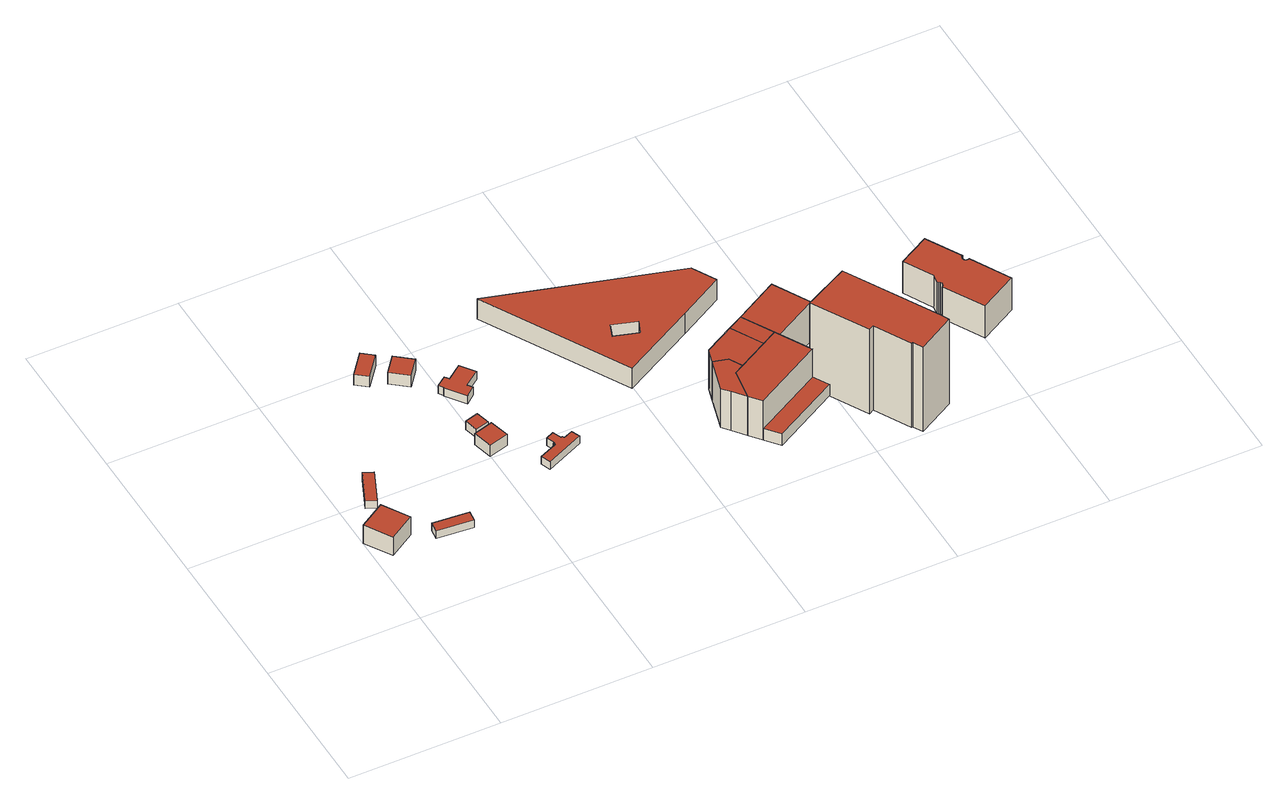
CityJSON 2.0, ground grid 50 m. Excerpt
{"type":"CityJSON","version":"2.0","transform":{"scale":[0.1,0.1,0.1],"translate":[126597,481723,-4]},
"CityObjects":{
"building1":{"type":"Building","attributes":{"b3_dak_type":"slanted","b3_h_dak_50p":4.16,"b3_h_dak_70p":4.59,"b3_h_dak_max":6.11,"b3_h_dak_min":3.33,"b3_h_maaiveld":-2.73,"b3_kas_warenhuis":false,"b3_mutatie_ahn3_ahn4":false,"b3_reconstructie_onvolledig":false,"b3_rmse_lod12":0.741,"b3_rmse_lod13":0.741,"b3_rmse_lod22":0.0367,"b3_val3dity_lod12":"[]","b3_val3dity_lod13":"[]","b3_val3dity_lod22":"[]","b3_volume_lod12":743.68,"b3_volume_lod13":743.68,"b3_volume_lod22":708.14,"geconstateerd":false,"oorspronkelijkbouwjaar":1976,"status":"Pand in gebruik"},"children":["building1-1"]},
"building1-1":{"type":"BuildingPart","parents":["building1"],"geometry":[{"type":"Solid","lod":"1.2","boundaries":[[[[0,1,2,3]],[[4,1,0,5]],[[6,2,1,4]],[[5,0,3,7]],[[7,3,2,6]],[[7,6,4,5]]]],"semantics":{"surfaces":[{"type":"GroundSurface"},{"type":"WallSurface","on_footprint_edge":true},{"type":"RoofSurface"}],"values":[[0,1,1,1,1,2]]}}]},
"building2":{"type":"Building","attributes":{"b3_dak_type":"slanted","b3_h_dak_50p":0.05,"b3_h_dak_70p":0.19,"b3_h_dak_max":0.46,"b3_h_dak_min":-0.38,"b3_h_maaiveld":-2.82,"b3_kas_warenhuis":false,"b3_mutatie_ahn3_ahn4":false,"b3_reconstructie_onvolledig":false,"b3_rmse_lod12":0.264,"b3_rmse_lod13":0.264,"b3_rmse_lod22":0.057,"b3_val3dity_lod12":"[]","b3_val3dity_lod13":"[]","b3_val3dity_lod22":"[]","b3_volume_lod12":126.99,"b3_volume_lod13":126.99,"b3_volume_lod22":120.44,"geconstateerd":false,"oorspronkelijkbouwjaar":1976,"status":"Pand in gebruik"},"children":["building2-1"]},
"building2-1":{"type":"BuildingPart","parents":["building2"],"geometry":[{"type":"Solid","lod":"1.2","boundaries":[[[[8,9,10,11]],[[12,9,8,13]],[[14,10,9,12]],[[13,8,11,15]],[[15,11,10,14]],[[15,14,12,13]]]],"semantics":{"surfaces":[{"type":"GroundSurface"},{"type":"WallSurface","on_footprint_edge":true},{"type":"RoofSurface"}],"values":[[0,1,1,1,1,2]]}}]},
"building3":{"type":"Building","attributes":{"b3_dak_type":"slanted","b3_h_dak_50p":0.09,"b3_h_dak_70p":0.27,"b3_h_dak_max":0.49,"b3_h_dak_min":-0.38,"b3_h_maaiveld":-2.75,"b3_kas_warenhuis":false,"b3_mutatie_ahn3_ahn4":false,"b3_reconstructie_onvolledig":false,"b3_rmse_lod12":0.297,"b3_rmse_lod13":0.297,"b3_rmse_lod22":0.058,"b3_val3dity_lod12":"[]","b3_val3dity_lod13":"[]","b3_val3dity_lod22":"[]","b3_volume_lod12":128.68,"b3_volume_lod13":128.68,"b3_volume_lod22":121.24,"geconstateerd":false,"oorspronkelijkbouwjaar":1976,"status":"Pand in gebruik"},"children":["building3-1"]},
"building3-1":{"type":"BuildingPart","parents":["building3"],"geometry":[{"type":"Solid","lod":"1.2","boundaries":[[[[16,17,18,19]],[[20,16,19,21]],[[21,19,18,22]],[[22,18,17,23]],[[23,17,16,20]],[[23,20,21,22]]]],"semantics":{"surfaces":[{"type":"GroundSurface"},{"type":"WallSurface","on_footprint_edge":true},{"type":"RoofSurface"}],"values":[[0,1,1,1,1,2]]}}]},
"building4":{"type":"Building","attributes":{"b3_dak_type":"slanted","b3_h_dak_50p":1.12,"b3_h_dak_70p":1.36,"b3_h_dak_max":1.74,"b3_h_dak_min":0.53,"b3_h_maaiveld":-2.79,"b3_kas_warenhuis":false,"b3_mutatie_ahn3_ahn4":false,"b3_reconstructie_onvolledig":false,"b3_rmse_lod12":0.41,"b3_rmse_lod13":0.41,"b3_rmse_lod22":0.0219,"b3_val3dity_lod12":"[]","b3_val3dity_lod13":"[]","b3_val3dity_lod22":"[]","b3_volume_lod12":185.46,"b3_volume_lod13":185.46,"b3_volume_lod22":175.29,"geconstateerd":false,"oorspronkelijkbouwjaar":1998,"status":"Pand in gebruik"},"children":["building4-1"]},
"building4-1":{"type":"BuildingPart","parents":["building4"],"geometry":[{"type":"Solid","lod":"1.2","boundaries":[[[[24,25,26,27,28,29]],[[30,29,28,31]],[[31,28,27,32]],[[32,27,26,33]],[[34,24,29,30]],[[33,26,25,35]],[[35,25,24,34]],[[35,34,30,31,32,33]]]],"semantics":{"surfaces":[{"type":"GroundSurface"},{"type":"WallSurface","on_footprint_edge":true},{"type":"RoofSurface"}],"values":[[0,1,1,1,1,1,1,2]]}}]},
"building5":{"type":"Building","attributes":{"b3_dak_type":"slanted","b3_h_dak_50p":1.07,"b3_h_dak_70p":1.41,"b3_h_dak_max":2.42,"b3_h_dak_min":0.03,"b3_h_maaiveld":-2.98,"b3_kas_warenhuis":false,"b3_mutatie_ahn3_ahn4":false,"b3_reconstructie_onvolledig":false,"b3_rmse_lod12":0.679,"b3_rmse_lod13":0.679,"b3_rmse_lod22":0.0565,"b3_val3dity_lod12":"[]","b3_val3dity_lod13":"[]","b3_val3dity_lod22":"[]","b3_volume_lod12":197.68,"b3_volume_lod13":197.68,"b3_volume_lod22":179.94,"geconstateerd":false,"oorspronkelijkbouwjaar":1998,"status":"Pand in gebruik"},"children":["building5-1"]},
"building5-1":{"type":"BuildingPart","parents":["building5"],"geometry":[{"type":"Solid","lod":"1.2","boundaries":[[[[36,37,38,39]],[[40,37,36,41]],[[42,38,37,40]],[[41,36,39,43]],[[43,39,38,42]],[[43,42,40,41]]]],"semantics":{"surfaces":[{"type":"GroundSurface"},{"type":"WallSurface","on_footprint_edge":true},{"type":"RoofSurface"}],"values":[[0,1,1,1,1,2]]}}]},
"building6":{"type":"Building","attributes":{"b3_dak_type":"slanted","b3_h_dak_50p":1.5,"b3_h_dak_70p":1.83,"b3_h_dak_max":3.06,"b3_h_dak_min":0.81,"b3_h_maaiveld":-2.67,"b3_kas_warenhuis":false,"b3_mutatie_ahn3_ahn4":false,"b3_reconstructie_onvolledig":false,"b3_rmse_lod12":0.577,"b3_rmse_lod13":0.577,"b3_rmse_lod22":0.0343,"b3_val3dity_lod12":"[]","b3_val3dity_lod13":"[]","b3_val3dity_lod22":"[]","b3_volume_lod12":224.57,"b3_volume_lod13":224.57,"b3_volume_lod22":211.26,"geconstateerd":false,"oorspronkelijkbouwjaar":1998,"status":"Pand in gebruik"},"children":["building6-1"]},
"building6-1":{"type":"BuildingPart","parents":["building6"],"geometry":[{"type":"Solid","lod":"1.2","boundaries":[[[[44,45,46,47]],[[48,46,45,49]],[[50,47,46,48]],[[51,44,47,50]],[[49,45,44,51]],[[49,51,50,48]]]],"semantics":{"surfaces":[{"type":"GroundSurface"},{"type":"WallSurface","on_footprint_edge":true},{"type":"RoofSurface"}],"values":[[0,1,1,1,1,2]]}}]},
"building7":{"type":"Building","attributes":{"b3_dak_type":"slanted","b3_h_dak_50p":0.02,"b3_h_dak_70p":0.28,"b3_h_dak_max":0.67,"b3_h_dak_min":-0.65,"b3_h_maaiveld":-2.98,"b3_kas_warenhuis":false,"b3_mutatie_ahn3_ahn4":false,"b3_reconstructie_onvolledig":false,"b3_rmse_lod12":0.439,"b3_rmse_lod13":0.439,"b3_rmse_lod22":0.0217,"b3_val3dity_lod12":"[]","b3_val3dity_lod13":"[]","b3_val3dity_lod22":"[]","b3_volume_lod12":70.78,"b3_volume_lod13":70.78,"b3_volume_lod22":65.53,"geconstateerd":false,"oorspronkelijkbouwjaar":1998,"status":"Pand in gebruik"},"children":["building7-1"]},
"building7-1":{"type":"BuildingPart","parents":["building7"],"geometry":[{"type":"Solid","lod":"1.2","boundaries":[[[[52,53,54,55]],[[56,52,55,57]],[[57,55,54,58]],[[58,54,53,59]],[[59,53,52,56]],[[59,56,57,58]]]],"semantics":{"surfaces":[{"type":"GroundSurface"},{"type":"WallSurface","on_footprint_edge":true},{"type":"RoofSurface"}],"values":[[0,1,1,1,1,2]]}}]},
"building8":{"type":"Building","attributes":{"b3_dak_type":"slanted","b3_h_dak_50p":-0.08,"b3_h_dak_70p":0.34,"b3_h_dak_max":1.2,"b3_h_dak_min":-0.87,"b3_h_maaiveld":-2.92,"b3_kas_warenhuis":false,"b3_mutatie_ahn3_ahn4":false,"b3_reconstructie_onvolledig":false,"b3_rmse_lod12":0.654,"b3_rmse_lod13":0.654,"b3_rmse_lod22":0.1,"b3_val3dity_lod12":"[]","b3_val3dity_lod13":"[]","b3_val3dity_lod22":"[]","b3_volume_lod12":246.06,"b3_volume_lod13":246.06,"b3_volume_lod22":211.91,"geconstateerd":false,"oorspronkelijkbouwjaar":1998,"status":"Pand in gebruik"},"children":["building8-1"]},
"building8-1":{"type":"BuildingPart","parents":["building8"],"geometry":[{"type":"Solid","lod":"1.2","boundaries":[[[[60,61,62,63,64,65,66,67,68,69]],[[70,67,66,71]],[[71,66,65,72]],[[73,68,67,70]],[[74,69,68,73]],[[72,65,64,75]],[[76,63,62,77]],[[75,64,63,76]],[[78,61,60,79]],[[77,62,61,78]],[[79,60,69,74]],[[79,74,73,70,71,72,75,76,77,78]]]],"semantics":{"surfaces":[{"type":"GroundSurface"},{"type":"WallSurface","on_footprint_edge":true},{"type":"RoofSurface"}],"values":[[0,1,1,1,1,1,1,1,1,1,1,2]]}}]},
"building9":{"type":"Building","attributes":{"b3_dak_type":"slanted","b3_h_dak_50p":-0.23,"b3_h_dak_70p":0.04,"b3_h_dak_max":0.48,"b3_h_dak_min":-0.76,"b3_h_maaiveld":-3.02,"b3_kas_warenhuis":false,"b3_mutatie_ahn3_ahn4":false,"b3_reconstructie_onvolledig":false,"b3_rmse_lod12":0.426,"b3_rmse_lod13":0.426,"b3_rmse_lod22":0.188,"b3_val3dity_lod12":"[]","b3_val3dity_lod13":"[]","b3_val3dity_lod22":"[]","b3_volume_lod12":174.68,"b3_volume_lod13":174.68,"b3_volume_lod22":159.82,"geconstateerd":false,"oorspronkelijkbouwjaar":1976,"status":"Pand in gebruik"},"children":["building9-1"]},
"building9-1":{"type":"BuildingPart","parents":["building9"],"geometry":[{"type":"Solid","lod":"1.2","boundaries":[[[[80,81,82,83,84,85,86,87,88,89,90,91,92,93,94]],[[95,83,82,96]],[[97,84,83,95]],[[98,81,80,99]],[[96,82,81,98]],[[99,80,94,100]],[[100,94,93,101]],[[101,93,92,102]],[[102,92,91,103]],[[104,90,89,105]],[[105,89,88,106]],[[106,88,87,107]],[[107,87,86,108]],[[108,86,85,109]],[[109,85,84,97]],[[103,91,90,104]],[[103,104,105,106,107,108,109,97,95,96,98,99,100,101,102]]]],"semantics":{"surfaces":[{"type":"GroundSurface"},{"type":"WallSurface","on_footprint_edge":true},{"type":"RoofSurface"}],"values":[[0,1,1,1,1,1,1,1,1,1,1,1,1,1,1,1,2]]}}]},
"building10":{"type":"Building","attributes":{"b3_dak_type":"slanted","b3_h_dak_50p":13.17,"b3_h_dak_70p":13.21,"b3_h_dak_max":14.21,"b3_h_dak_min":13.08,"b3_h_maaiveld":-2.28,"b3_kas_warenhuis":false,"b3_mutatie_ahn3_ahn4":false,"b3_reconstructie_onvolledig":false,"b3_rmse_lod12":0.179,"b3_rmse_lod13":0.179,"b3_rmse_lod22":0.175,"b3_val3dity_lod12":"[]","b3_val3dity_lod13":"[]","b3_val3dity_lod22":"[]","b3_volume_lod12":1381.59,"b3_volume_lod13":1381.59,"b3_volume_lod22":1378.82,"geconstateerd":false,"oorspronkelijkbouwjaar":2002,"status":"Pand in gebruik"},"children":["building10-1"]},
"building10-1":{"type":"BuildingPart","parents":["building10"],"geometry":[{"type":"Solid","lod":"1.2","boundaries":[[[[110,111,112,113,114,115,116]],[[117,111,110,118]],[[119,112,111,117]],[[118,110,116,120]],[[121,113,112,119]],[[122,114,113,121]],[[120,116,115,123]],[[123,115,114,122]],[[123,122,121,119,117,118,120]]]],"semantics":{"surfaces":[{"type":"GroundSurface"},{"type":"WallSurface","on_footprint_edge":true},{"type":"RoofSurface"}],"values":[[0,1,1,1,1,1,1,1,2]]}}]},
"building11":{"type":"Building","attributes":{"b3_dak_type":"multiple horizontal","b3_h_dak_50p":5.14,"b3_h_dak_70p":5.17,"b3_h_dak_max":8.04,"b3_h_dak_min":1.23,"b3_h_maaiveld":-2.85,"b3_kas_warenhuis":false,"b3_mutatie_ahn3_ahn4":false,"b3_reconstructie_onvolledig":false,"b3_rmse_lod12":0.694,"b3_rmse_lod13":0.694,"b3_rmse_lod22":0.294,"b3_val3dity_lod12":"[]","b3_val3dity_lod13":"[]","b3_val3dity_lod22":"[]","b3_volume_lod12":10955.85,"b3_volume_lod13":10955.85,"b3_volume_lod22":11176.54,"geconstateerd":false,"oorspronkelijkbouwjaar":1998,"status":"Pand in gebruik"},"children":["building11-1"]},
"building11-1":{"type":"BuildingPart","parents":["building11"],"geometry":[{"type":"Solid","lod":"1.2","boundaries":[[[[124,125,126,127,128,129,130,131,132],[133,134,135,136]],[[137,131,130,138]],[[139,125,124,140]],[[140,124,132,141]],[[138,130,129,142]],[[142,129,128,143]],[[141,132,131,137]],[[143,128,127,144]],[[144,127,126,145]],[[145,126,125,139]],[[146,133,136,147]],[[148,135,134,149]],[[147,136,135,148]],[[149,134,133,146]],[[145,139,140,141,137,138,142,143,144],[149,146,147,148]]]],"semantics":{"surfaces":[{"type":"GroundSurface"},{"type":"WallSurface","on_footprint_edge":true},{"type":"RoofSurface"}],"values":[[0,1,1,1,1,1,1,1,1,1,1,1,1,1,2]]}}]},
"building12":{"type":"Building","attributes":{"b3_dak_type":"multiple horizontal","b3_h_dak_50p":13.15,"b3_h_dak_70p":13.18,"b3_h_dak_max":14.23,"b3_h_dak_min":13.06,"b3_h_maaiveld":-2.36,"b3_kas_warenhuis":false,"b3_mutatie_ahn3_ahn4":false,"b3_reconstructie_onvolledig":false,"b3_rmse_lod12":0.161,"b3_rmse_lod13":0.161,"b3_rmse_lod22":0.16,"b3_val3dity_lod12":"[]","b3_val3dity_lod13":"[]","b3_val3dity_lod22":"[]","b3_volume_lod12":2234.38,"b3_volume_lod13":2234.38,"b3_volume_lod22":2231.88,"geconstateerd":false,"oorspronkelijkbouwjaar":2002,"status":"Pand in gebruik"},"children":["building12-1"]},
"building12-1":{"type":"BuildingPart","parents":["building12"],"geometry":[{"type":"Solid","lod":"1.2","boundaries":[[[[150,151,152,153,154,155]],[[156,151,150,157]],[[157,150,155,120]],[[120,155,154,118]],[[118,154,153,117]],[[117,153,152,158]],[[158,152,151,156]],[[158,156,157,120,118,117]]]],"semantics":{"surfaces":[{"type":"GroundSurface"},{"type":"WallSurface","on_footprint_edge":true},{"type":"RoofSurface"}],"values":[[0,1,1,1,1,1,1,2]]}}]},
"building13":{"type":"Building","attributes":{"b3_dak_type":"multiple horizontal","b3_h_dak_50p":2.28,"b3_h_dak_70p":13.15,"b3_h_dak_max":13.71,"b3_h_dak_min":2.1,"b3_h_maaiveld":-2.34,"b3_kas_warenhuis":false,"b3_mutatie_ahn3_ahn4":false,"b3_reconstructie_onvolledig":false,"b3_rmse_lod12":7.99,"b3_rmse_lod13":0.306,"b3_rmse_lod22":0.303,"b3_val3dity_lod12":"[]","b3_val3dity_lod13":"[]","b3_val3dity_lod22":"[]","b3_volume_lod12":5041.57,"b3_volume_lod13":3113.39,"b3_volume_lod22":3104.6,"geconstateerd":false,"oorspronkelijkbouwjaar":2002,"status":"Pand in gebruik"},"children":["building13-1"]},
"building13-1":{"type":"BuildingPart","parents":["building13"],"geometry":[{"type":"Solid","lod":"1.2","boundaries":[[[[113,112,159,160,161]],[[119,112,113,121]],[[121,113,161,162]],[[163,159,112,119]],[[164,160,159,163]],[[162,161,160,164]],[[162,164,163,119,121]]]],"semantics":{"surfaces":[{"type":"GroundSurface"},{"type":"WallSurface","on_footprint_edge":true},{"type":"RoofSurface"}],"values":[[0,1,1,1,1,1,2]]}}]},
"building14":{"type":"Building","attributes":{"b3_dak_type":"multiple horizontal","b3_h_dak_50p":2.19,"b3_h_dak_70p":2.23,"b3_h_dak_max":13.71,"b3_h_dak_min":2.09,"b3_h_maaiveld":-2.33,"b3_kas_warenhuis":false,"b3_mutatie_ahn3_ahn4":false,"b3_reconstructie_onvolledig":false,"b3_rmse_lod12":2.43,"b3_rmse_lod13":0.0892,"b3_rmse_lod22":0.0849,"b3_val3dity_lod12":"[]","b3_val3dity_lod13":"[]","b3_val3dity_lod22":"[]","b3_volume_lod12":695.21,"b3_volume_lod13":772,"b3_volume_lod22":766.57,"geconstateerd":false,"oorspronkelijkbouwjaar":2002,"status":"Pand in gebruik"},"children":["building14-1"]},
"building14-1":{"type":"BuildingPart","parents":["building14"],"geometry":[{"type":"Solid","lod":"1.2","boundaries":[[[[160,165,166,161]],[[167,165,160,168]],[[169,166,165,167]],[[168,160,161,170]],[[170,161,166,169]],[[170,169,167,168]]]],"semantics":{"surfaces":[{"type":"GroundSurface"},{"type":"WallSurface","on_footprint_edge":true},{"type":"RoofSurface"}],"values":[[0,1,1,1,1,2]]}}]},
"building15":{"type":"Building","attributes":{"b3_dak_type":"multiple horizontal","b3_h_dak_50p":13.15,"b3_h_dak_70p":13.17,"b3_h_dak_max":13.7,"b3_h_dak_min":13.08,"b3_h_maaiveld":-2.36,"b3_kas_warenhuis":false,"b3_mutatie_ahn3_ahn4":false,"b3_reconstructie_onvolledig":false,"b3_rmse_lod12":0.108,"b3_rmse_lod13":0.108,"b3_rmse_lod22":0.107,"b3_val3dity_lod12":"[]","b3_val3dity_lod13":"[]","b3_val3dity_lod22":"[]","b3_volume_lod12":1026.4,"b3_volume_lod13":1026.4,"b3_volume_lod22":1025.46,"geconstateerd":false,"oorspronkelijkbouwjaar":2002,"status":"Pand in gebruik"},"children":["building15-1"]},
"building15-1":{"type":"BuildingPart","parents":["building15"],"geometry":[{"type":"Solid","lod":"1.2","boundaries":[[[[171,152,151,172]],[[158,152,171,163]],[[163,171,172,173]],[[156,151,152,158]],[[173,172,151,156]],[[173,156,158,163]]]],"semantics":{"surfaces":[{"type":"GroundSurface"},{"type":"WallSurface","on_footprint_edge":true},{"type":"RoofSurface"}],"values":[[0,1,1,1,1,2]]}}]},
"building16":{"type":"Building","attributes":{"b3_dak_type":"multiple horizontal","b3_h_dak_50p":13.16,"b3_h_dak_70p":13.19,"b3_h_dak_max":13.92,"b3_h_dak_min":13.06,"b3_h_maaiveld":-2.39,"b3_kas_warenhuis":false,"b3_mutatie_ahn3_ahn4":false,"b3_reconstructie_onvolledig":false,"b3_rmse_lod12":0.147,"b3_rmse_lod13":0.147,"b3_rmse_lod22":0.111,"b3_val3dity_lod12":"[]","b3_val3dity_lod13":"[]","b3_val3dity_lod22":"[]","b3_volume_lod12":3519.22,"b3_volume_lod13":3519.22,"b3_volume_lod22":3518.89,"geconstateerd":false,"oorspronkelijkbouwjaar":2002,"status":"Pand in gebruik"},"children":["building16-1"]},
"building16-1":{"type":"BuildingPart","parents":["building16"],"geometry":[{"type":"Solid","lod":"1.2","boundaries":[[[[174,175,172,176]],[[177,175,174,178]],[[178,174,176,179]],[[173,172,175,177]],[[179,176,172,173]],[[179,173,177,178]]]],"semantics":{"surfaces":[{"type":"GroundSurface"},{"type":"WallSurface","on_footprint_edge":true},{"type":"RoofSurface"}],"values":[[0,1,1,1,1,2]]}}]},
"building17":{"type":"Building","attributes":{"b3_dak_type":"multiple horizontal","b3_h_dak_50p":31.05,"b3_h_dak_70p":31.29,"b3_h_dak_max":36.2,"b3_h_dak_min":-0.31,"b3_h_maaiveld":-2.38,"b3_kas_warenhuis":false,"b3_mutatie_ahn3_ahn4":false,"b3_reconstructie_onvolledig":false,"b3_rmse_lod12":2.52,"b3_rmse_lod13":1.88,"b3_rmse_lod22":5.41,"b3_val3dity_lod12":"[]","b3_val3dity_lod13":"[]","b3_val3dity_lod22":"[104,203]","b3_volume_lod12":19741.71,"b3_volume_lod13":20188.12,"b3_volume_lod22":15861.25,"geconstateerd":false,"oorspronkelijkbouwjaar":2002,"status":"Pand in gebruik"},"children":["building17-1","building17-2"]},
"building17-1":{"type":"BuildingPart","parents":["building17"],"geometry":[{"type":"Solid","lod":"1.2","boundaries":[[[[180,181,182,183,184,185,186,187,188,189,190]],[[191,186,185,192]],[[193,189,188,194]],[[194,188,187,195]],[[196,181,180,197]],[[197,180,190,198]],[[199,182,181,196]],[[192,185,184,200]],[[200,184,183,201]],[[198,190,189,193]],[[195,187,186,191]],[[201,183,182,199]],[[201,199,196,197,198,193,194,195,191,192,200]]]],"semantics":{"surfaces":[{"type":"GroundSurface"},{"type":"WallSurface","on_footprint_edge":true},{"type":"RoofSurface"}],"values":[[0,1,1,1,1,1,1,1,1,1,1,1,2]]}}]},
"building17-2":{"type":"BuildingPart","parents":["building17"],"geometry":[{"type":"Solid","lod":"1.2","boundaries":[[[[202,203,204,205]],[[206,205,204,207]],[[208,202,205,206]],[[207,204,203,209]],[[209,203,202,208]],[[209,208,206,207]]]],"semantics":{"surfaces":[{"type":"GroundSurface"},{"type":"WallSurface","on_footprint_edge":true},{"type":"RoofSurface"}],"values":[[0,1,1,1,1,2]]}}]},
"building18":{"type":"Building","attributes":{"b3_dak_type":"multiple horizontal","b3_h_dak_50p":9.93,"b3_h_dak_70p":9.98,"b3_h_dak_max":10.19,"b3_h_dak_min":9.03,"b3_h_maaiveld":-2.71,"b3_kas_warenhuis":false,"b3_mutatie_ahn3_ahn4":false,"b3_reconstructie_onvolledig":false,"b3_rmse_lod12":0.19,"b3_rmse_lod13":0.19,"b3_rmse_lod22":0.165,"b3_val3dity_lod12":"[]","b3_val3dity_lod13":"[]","b3_val3dity_lod22":"[]","b3_volume_lod12":4972.57,"b3_volume_lod13":4972.57,"b3_volume_lod22":4938.12,"geconstateerd":false,"oorspronkelijkbouwjaar":2002,"status":"Pand in gebruik"},"children":["building18-1"]},
"building18-1":{"type":"BuildingPart","parents":["building18"],"geometry":[{"type":"Solid","lod":"1.2","boundaries":[[[[210,211,212,213,214,215,216,217,218,219,220,221,222,223,224,225,226,227,228,229,230,231,232,233,234,235,236,237,238,239,240,241,242,243,244]],[[245,243,242,246]],[[247,244,243,245]],[[248,220,219,249]],[[250,238,237,251]],[[252,215,214,253]],[[254,241,240,255]],[[246,242,241,254]],[[256,222,221,257]],[[258,225,224,259]],[[259,224,223,260]],[[261,239,238,250]],[[255,240,239,261]],[[257,221,220,248]],[[262,236,235,263]],[[264,234,233,265]],[[251,237,236,262]],[[265,233,232,266]],[[263,235,234,264]],[[266,232,231,267]],[[268,227,226,269]],[[269,226,225,258]],[[267,231,230,270]],[[270,230,229,271]],[[271,229,228,272]],[[272,228,227,268]],[[260,223,222,256]],[[273,217,216,274]],[[274,216,215,252]],[[249,219,218,275]],[[276,211,210,277]],[[275,218,217,273]],[[253,214,213,278]],[[278,213,212,279]],[[279,212,211,276]],[[277,210,244,247]],[[277,247,245,246,254,255,261,250,251,262,263,264,265,266,267,270,271,272,268,269,258,259,260,256,257,248,249,275,273,274,252,253,278,279,276]]]],"semantics":{"surfaces":[{"type":"GroundSurface"},{"type":"WallSurface","on_footprint_edge":true},{"type":"RoofSurface"}],"values":[[0,1,1,1,1,1,1,1,1,1,1,1,1,1,1,1,1,1,1,1,1,1,1,1,1,1,1,1,1,1,1,1,1,1,1,1,2]]}}]}
},
"vertices":[
[1,353,13],[86,405,13],[139,319,13],[53,267,13],[86,405,86],[1,353,86],[139,319,86],[53,267,86],
[75,481,12],[123,591,12],[155,576,12],[107,467,12],[123,591,42],[75,481,42],[155,576,42],[107,467,42],
[317,262,13],[198,272,13],[201,307,13],[320,297,13],[317,262,43],[320,297,43],[201,307,43],[198,272,43],
[346,1028,12],[382,1000,12],[381,999,12],[383,997,12],[326,926,12],[288,956,12],[288,956,54],[326,926,54],[383,997,54],[381,999,54],[346,1028,54],[382,1000,54],
[482,572,10],[547,590,10],[565,525,10],[499,507,10],[547,590,54],[482,572,54],[565,525,54],[499,507,54],
[377,913,13],[421,968,13],[476,924,13],[432,869,13],[476,924,59],[421,968,59],[432,869,59],[377,913,59],
[501,596,10],[489,641,10],[534,653,10],[546,608,10],[501,596,43],[546,608,43],[534,653,43],[489,641,43],
[489,811,11],[521,835,11],[532,821,11],[581,858,11],[616,811,11],[565,773,11],[576,757,11],[544,733,11],[498,794,11],[500,796,11],[544,733,43],[576,757,43],[565,773,43],[498,794,43],[500,796,43],[616,811,43],[581,858,43],[532,821,43],[521,835,43],[489,811,43],
[692,483,10],[704,454,10],[708,456,10],[712,449,10],[742,462,10],[754,433,10],[627,378,10],[614,409,10],[675,435,10],[674,438,10],[676,440,10],[672,441,10],[672,442,10],[676,444,10],[665,471,10],[712,449,40],[708,456,40],[742,462,40],[704,454,40],[692,483,40],[665,471,40],[676,444,40],[672,442,40],[672,441,40],[676,440,40],[674,438,40],[675,435,40],[614,409,40],[627,378,40],[754,433,40],
[1223,395,17],[1246,352,17],[1213,334,17],[1197,230,17],[1165,270,17],[1144,295,17],[1176,408,17],[1246,352,172],[1223,395,172],[1213,334,172],[1176,408,172],[1197,230,172],[1165,270,172],[1144,295,172],
[737,1035,12],[1345,860,12],[1388,782,12],[1386,781,12],[1387,780,12],[1238,698,12],[996,565,12],[736,1035,12],[738,1034,12],[1088,688,12],[1106,732,12],[1026,757,12],[1008,713,12],[736,1035,92],[996,565,92],[1345,860,92],[737,1035,92],[738,1034,92],[1238,698,92],[1387,780,92],[1386,781,92],[1388,782,92],[1088,688,92],[1008,713,92],[1026,757,92],[1106,732,92],
[1190,456,16],[1287,509,16],[1344,406,16],[1246,352,16],[1223,395,16],[1176,408,16],[1287,509,172],[1190,456,172],[1344,406,172],
[1393,433,17],[1457,318,17],[1228,192,17],[1228,192,172],[1393,433,172],[1457,318,172],
[1486,266,17],[1266,145,17],[1486,266,62],[1457,318,62],[1266,145,62],[1228,192,62],
[1393,433,16],[1336,536,16],[1336,536,172],
[1547,495,16],[1403,416,16],[1480,616,16],[1403,416,172],[1547,495,172],[1480,616,172],
[1634,36,16],[1569,154,16],[1553,145,16],[1452,326,16],[1599,401,16],[1762,107,16],[1777,78,16],[1774,76,16],[1776,74,16],[1655,6,16],[1637,38,16],[1777,78,353],[1762,107,353],[1655,6,353],[1776,74,353],[1774,76,353],[1569,154,353],[1634,36,353],[1637,38,353],[1553,145,353],[1599,401,353],[1452,326,353],
[1434,405,16],[1495,438,16],[1513,394,16],[1463,363,16],[1463,363,39],[1513,394,39],[1434,405,39],[1495,438,39],
[2124,342,13],[2000,274,13],[1928,404,13],[1931,406,13],[1933,408,13],[1934,411,13],[1935,413,13],[1935,414,13],[1935,416,13],[1935,418,13],[1932,423,13],[1930,424,13],[1928,425,13],[1926,426,13],[1924,426,13],[1929,457,13],[1877,552,13],[1978,607,13],[2042,492,13],[2040,491,13],[2038,490,13],[2037,488,13],[2036,486,13],[2035,483,13],[2035,481,13],[2036,479,13],[2037,477,13],[2038,475,13],[2040,473,13],[2042,472,13],[2044,471,13],[2046,471,13],[2048,471,13],[2051,471,13],[2053,472,13],[2051,471,140],[2048,471,140],[2053,472,140],[1932,423,140],[1935,418,140],[2040,473,140],[2038,475,140],[1934,411,140],[1933,408,140],[2046,471,140],[2044,471,140],[1928,425,140],[1930,424,140],[1929,457,140],[1924,426,140],[1926,426,140],[2042,472,140],[2037,477,140],[2036,479,140],[2035,481,140],[2035,483,140],[2036,486,140],[2037,488,140],[1978,607,140],[1877,552,140],[2038,490,140],[2040,491,140],[2042,492,140],[1935,414,140],[1935,413,140],[1935,416,140],[2000,274,140],[2124,342,140],[1931,406,140],[1928,404,140]
]}
